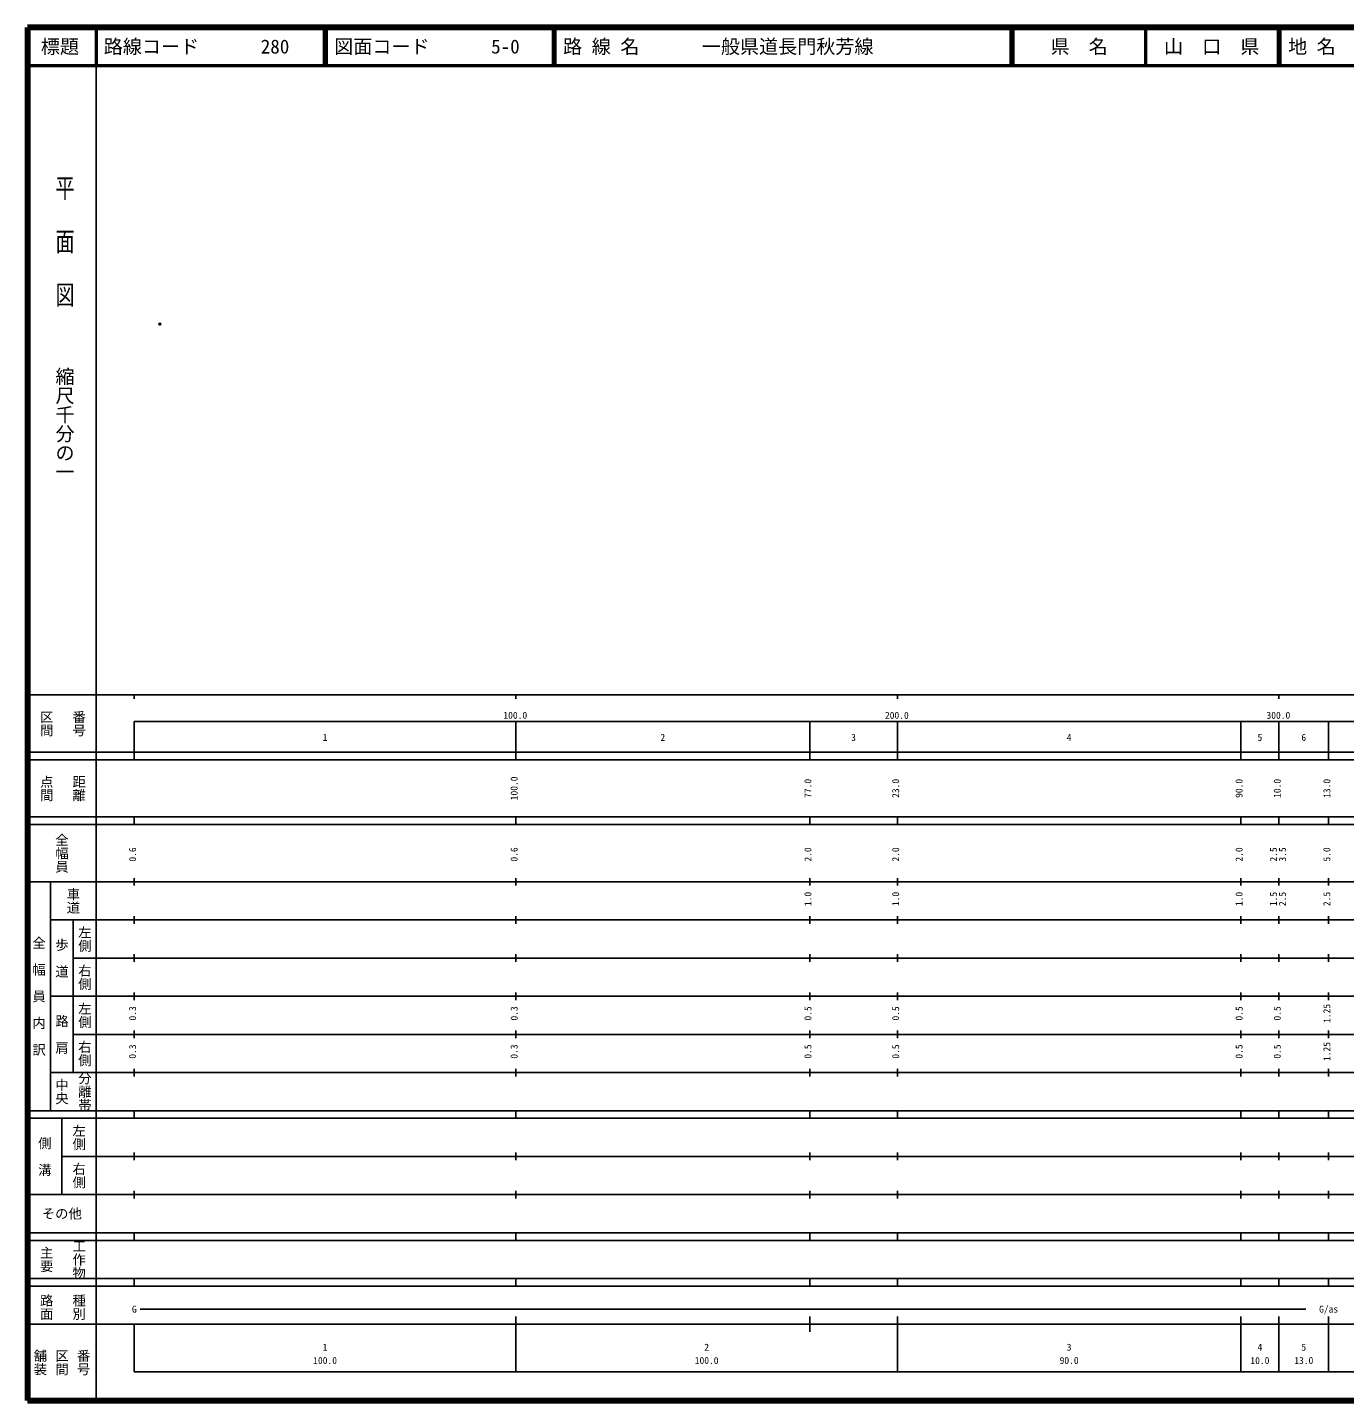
# Model space of a CAD drawing. Units: millimetres on the paper. Extents: x 40 to 680, y 20 to 380.
# Drawn here: x 40 to 385.2, y 20 to 380 of the extents above; entities that cross this region are included whole.
import ezdxf
from ezdxf.enums import TextEntityAlignment as Align

# ---------------------------------------------------------------- set-up
doc = ezdxf.new("R2010")
doc.units = ezdxf.units.MM
doc.header["$PDMODE"] = 32
doc.header["$PDSIZE"] = 0.5
doc.layers.add('M-OTRS', color=6, linetype='Continuous')
doc.layers.add('M-TTL-TXT', color=7, linetype='Continuous')
for name, color, linetype, lineweight in [('M-TTL', 2, 'Continuous', 140), ('M-TTL-BAND', 7, 'Continuous', 25), ('M-TTL-LINE', 7, 'Continuous', 50)]:
    doc.layers.add(name, color=color, linetype=linetype, lineweight=lineweight)
doc.styles.add('@ＭＳ ゴシック', font='')
doc.styles.add('ＭＳ ゴシック', font='')
doc.styles.get('@ＭＳ ゴシック').set_extended_font_data('@MS Gothic')
doc.styles.get('ＭＳ ゴシック').set_extended_font_data('MS Gothic')

msp = doc.modelspace()

# ---------------------------------------------------------------- linework, layer by layer
at = {"layer": 'M-OTRS'}
msp.add_point((74.702, 302.247), dxfattribs=at)
at = {"layer": 'M-TTL'}
for p, q in [((40, 380), (40, 20)), ((680, 380), (40, 380)), ((40, 20), (680, 20))]:
    msp.add_line(p, q, dxfattribs=at)
at = {"layer": 'M-TTL-BAND'}
for p, q in [((58, 370), (58, 20)), ((40, 205), (579, 205)), ((68, 205), (68, 204)), ((168, 205), (168, 204)), ((268, 205), (268, 204)), ((368, 205), (368, 204)), ((68, 198), (579, 198)), ((68, 198), (68, 188)), ((168, 188), (168, 198)), ((245, 188), (245, 198)), ((268, 188), (268, 198)), ((358, 188), (358, 198)), ((368, 188), (368, 198)), ((381, 188), (381, 198)), ((40, 190), (579, 190)), ((40, 188), (579, 188)), ((40, 173), (579, 173)), ((68, 171), (68, 173)), ((168, 171), (168, 173)), ((245, 171), (245, 173)), ((268, 171), (268, 173)), ((358, 171), (358, 173)), ((368, 171), (368, 173)), ((381, 171), (381, 173)), ((40, 171), (579, 171)), ((40, 156), (579, 156)), ((46, 96), (46, 156)), ((68, 155), (68, 157)), ((168, 155), (168, 157)), ((245, 155), (245, 157)), ((268, 155), (268, 157)), ((358, 155), (358, 157)), ((368, 155), (368, 157)), ((381, 155), (381, 157)), ((46, 146), (579, 146)), ((52, 146), (52, 106)), ((68, 145), (68, 147)), ((168, 145), (168, 147)), ((245, 145), (245, 147)), ((268, 145), (268, 147)), ((358, 145), (358, 147)), ((368, 145), (368, 147)), ((381, 145), (381, 147)), ((68, 135), (68, 137)), ((168, 135), (168, 137)), ((245, 135), (245, 137)), ((268, 135), (268, 137)), ((358, 135), (358, 137)), ((368, 135), (368, 137)), ((381, 135), (381, 137)), ((52, 136), (579, 136)), ((46, 126), (579, 126)), ((68, 125), (68, 127)), ((168, 125), (168, 127)), ((245, 125), (245, 127)), ((268, 125), (268, 127)), ((358, 125), (358, 127)), ((368, 125), (368, 127)), ((381, 125), (381, 127)), ((52, 116), (579, 116)), ((68, 115), (68, 117)), ((168, 115), (168, 117)), ((245, 115), (245, 117)), ((268, 115), (268, 117)), ((358, 115), (358, 117)), ((368, 115), (368, 117)), ((381, 115), (381, 117)), ((46, 106), (579, 106)), ((68, 105), (68, 107)), ((168, 105), (168, 107)), ((245, 105), (245, 107)), ((268, 105), (268, 107)), ((358, 105), (358, 107)), ((368, 105), (368, 107)), ((381, 105), (381, 107)), ((40, 96), (579, 96)), ((40, 94), (579, 94)), ((49, 94), (49, 74)), ((68, 94), (68, 96)), ((168, 94), (168, 96)), ((245, 94), (245, 96)), ((268, 94), (268, 96)), ((358, 94), (358, 96)), ((368, 94), (368, 96)), ((381, 94), (381, 96)), ((49, 84), (579, 84)), ((68, 83), (68, 85)), ((168, 83), (168, 85)), ((245, 83), (245, 85)), ((268, 83), (268, 85)), ((358, 83), (358, 85)), ((368, 83), (368, 85)), ((381, 83), (381, 85)), ((40, 74), (579, 74)), ((68, 73), (68, 75)), ((168, 73), (168, 75)), ((245, 73), (245, 75)), ((268, 73), (268, 75)), ((358, 73), (358, 75)), ((368, 73), (368, 75)), ((381, 73), (381, 75)), ((40, 64), (579, 64)), ((40, 62), (579, 62)), ((68, 62), (68, 64)), ((168, 62), (168, 64)), ((245, 62), (245, 64)), ((268, 62), (268, 64)), ((358, 62), (358, 64)), ((368, 62), (368, 64)), ((381, 62), (381, 64)), ((40, 52), (579, 52)), ((68, 50), (68, 52)), ((168, 50), (168, 52)), ((245, 50), (245, 52)), ((268, 50), (268, 52)), ((358, 50), (358, 52)), ((368, 50), (368, 52)), ((381, 50), (381, 52)), ((40, 50), (579, 50)), ((69.5, 44), (375, 44)), ((40, 40), (579, 40)), ((68, 40), (68, 27.5)), ((168, 27.5), (168, 42)), ((245, 38), (245, 42)), ((268, 27.5), (268, 42)), ((358, 27.5), (358, 42)), ((368, 27.5), (368, 42)), ((381, 27.5), (381, 42)), ((68, 27.5), (579, 27.5))]:
    msp.add_line(p, q, dxfattribs=at)
at = {"layer": 'M-TTL-LINE'}
for p, q in [((58, 380), (58, 370)), ((117.75, 380), (117.75, 370)), ((118.25, 380), (118.25, 370)), ((177.75, 380), (177.75, 370)), ((178.25, 380), (178.25, 370)), ((297.75, 380), (297.75, 370)), ((298.25, 380), (298.25, 370)), ((333, 380), (333, 370)), ((367.75, 380), (367.75, 370)), ((368.25, 380), (368.25, 370)), ((40, 370), (680, 370))]:
    msp.add_line(p, q, dxfattribs=at)

# ---------------------------------------------------------------- texts
at = {"layer": 'M-TTL-BAND', "style": '@ＭＳ ゴシック', "width": 1.4}
msp.add_text('平  面  図', height=3.666, rotation=270, dxfattribs=at).set_placement((49.777, 306.475), align=Align.MIDDLE_RIGHT)
at = {"layer": 'M-TTL-BAND', "style": '@ＭＳ ゴシック'}
msp.add_text('縮尺千分の一', height=3.666, rotation=270, dxfattribs=at).set_placement((49.777, 261.03), align=Align.MIDDLE_RIGHT)
for s, p in [('区間', (45, 197.5)), ('番号', (53.5, 197.5)), ('点間', (45, 180.5)), ('距離', (53.5, 180.5)), ('全幅員', (49, 163.5)), ('車道', (52, 151)), ('左側', (55, 141)), ('全\u3000幅\u3000員\u3000内\u3000訳', (43, 126)), ('歩\u3000道', (49, 136)), ('右側', (55, 131)), ('左側', (55, 121)), ('路\u3000肩', (49, 116)), ('右側', (55, 111)), ('分離帯', (55, 101)), ('中央', (49, 101)), ('左側', (53.5, 89)), ('側\u3000溝', (44.5, 84)), ('右側', (53.5, 79)), ('工作物', (53.5, 57)), ('主要', (45, 57)), ('路面', (45, 44.5)), ('種別', (53.5, 44.5)), ('舗装', (43.333, 30)), ('区間', (49, 30)), ('番号', (54.667, 30))]:
    msp.add_text(s, height=2.566, rotation=270, dxfattribs=at).set_placement(p, align=Align.MIDDLE_CENTER)
at = {"layer": 'M-TTL-BAND', "style": 'ＭＳ ゴシック'}
for s, p in [('100.0', (167.844, 198.195)), ('200.0', (267.844, 198.195)), ('300.0', (367.844, 198.195)), ('1', (118, 192.405)), ('2', (206.5, 192.405)), ('3', (256.5, 192.405)), ('4', (313, 192.405)), ('5', (363, 192.405)), ('6', (374.5, 192.405)), ('G', (68, 42.5)), ('G/as', (381, 42.5)), ('1', (118, 32.523)), ('2', (218, 32.523)), ('3', (313, 32.523)), ('4', (363, 32.523)), ('5', (374.5, 32.523)), ('100.0', (118, 29.033)), ('100.0', (218, 29.033)), ('90.0', (313, 29.033)), ('10.0', (363, 29.033)), ('13.0', (374.5, 29.033))]:
    msp.add_text(s, height=1.833, dxfattribs=at).set_placement(p, align=Align.BOTTOM_CENTER)
for s, p in [('100.0', (169, 180.5)), ('77.0', (246, 180.5)), ('23.0', (269, 180.5)), ('90.0', (359, 180.5)), ('10.0', (369, 180.5)), ('13.0', (382, 180.5)), ('0.6', (69, 163.174)), ('0.6', (169, 163.174)), ('2.0', (246, 163.174)), ('2.0', (269, 163.174)), ('2.0', (359, 163.174)), ('2.5', (368, 163.174)), ('3.5', (370.37, 163.174)), ('5.0', (382, 163.174)), ('1.0', (246, 151.5)), ('1.0', (269, 151.5)), ('1.0', (359, 151.5)), ('1.5', (368, 151.5)), ('2.5', (370.37, 151.5)), ('2.5', (382, 151.5)), ('0.3', (69, 121.5)), ('0.3', (169, 121.5)), ('0.5', (246, 121.5)), ('0.5', (269, 121.5)), ('0.5', (359, 121.5)), ('0.5', (369, 121.5)), ('1.25', (382, 121.5)), ('0.3', (69, 111.5)), ('0.3', (169, 111.5)), ('0.5', (246, 111.5)), ('0.5', (269, 111.5)), ('0.5', (359, 111.5)), ('0.5', (369, 111.5)), ('1.25', (382, 111.5))]:
    msp.add_text(s, height=1.833, rotation=90, dxfattribs=at).set_placement(p, align=Align.BOTTOM_CENTER)
msp.add_text('その他', height=2.566, dxfattribs=at).set_placement((49, 69), align=Align.MIDDLE_CENTER)
at = {"layer": 'M-TTL-TXT', "style": 'ＭＳ ゴシック'}
for s, p in [('標題', (48.5, 375)), ('県\u3000名', (315.625, 375)), ('山\u3000口\u3000県', (350.375, 375))]:
    msp.add_text(s, height=3.666, dxfattribs=at).set_placement(p, align=Align.MIDDLE_CENTER)
for s, p in [('路線コード', (60, 375)), ('280', (101.142, 375)), ('図面コード', (120.38, 375)), ('5-0', (161.521, 375)), ('路 線 名', (180.38, 375)), ('一般県道長門秋芳線', (216.734, 375)), ('地 名', (370.38, 375))]:
    msp.add_text(s, height=3.666, dxfattribs=at).set_placement(p, align=Align.MIDDLE_LEFT)

doc.saveas('drawing.dxf')
